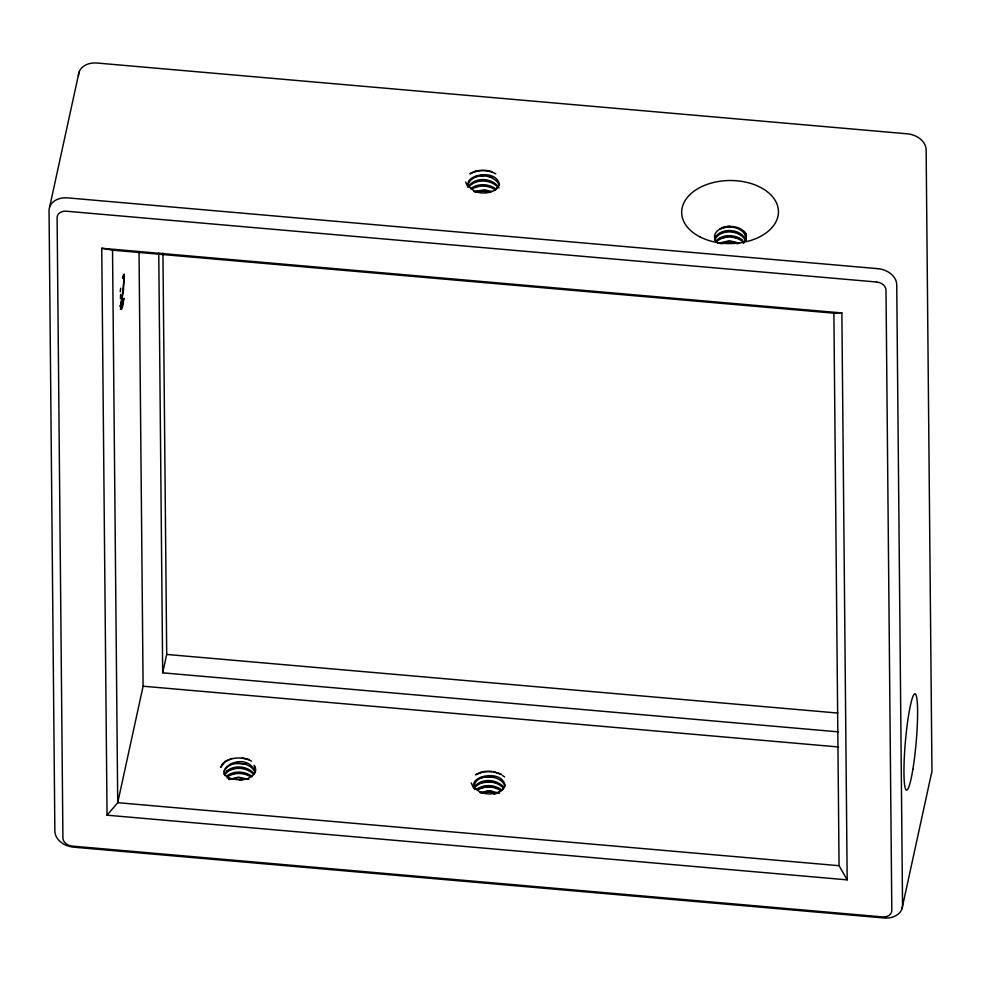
<?xml version="1.0" encoding="UTF-8"?>
<svg xmlns="http://www.w3.org/2000/svg" width="981" height="981" viewBox="0 0 981 981"><rect width="100%" height="100%" fill="white"/><g stroke="black" fill="none" stroke-linecap="round" stroke-linejoin="round"><path stroke-width="1.47" d="M120.418 298.678L120.638 294.423M120.234 291.737L120.7 288.206M122.551 304.453L123.974 298.298L121.791 306.734L120.344 309.113M120.197 305.839C121.803 305.017 126.206 261.204 122.686 278.248L124.317 274.202L123.41 291.038L120.455 307.053M745.67 241.179C748 228.119 728.944 223.926 719.833 229.088A15.806 10.301 -0.5 0 0 717.92 243.214M49.651 206.979L79.056 72.116M139.032 251.528L143.103 686.21L117.72 802.679L107.052 815.186L847.179 879.859L841.87 312.939L101.742 248.267L107.052 815.186M838.485 731.875L162.687 672.831L166.696 654.437L162.944 253.123M901.944 908.884L931.349 774.021A18.97 14.237 12.3 0 0 931.95 770.355L926.138 149.848A18.97 14.237 12.3 0 0 907.217 133.808L97.107 63.029A18.97 14.237 12.3 0 0 78.455 75.782M255.011 772.869L255.354 767.767L254.214 765.339L255.575 770.343M468.072 184.256C473.063 172.264 494.252 173.698 499.268 185.151M714.622 240.222C719.625 228.438 740.03 229.75 745.597 240.566M224.134 771.311C229.529 759.772 249.885 761.17 255.183 772.255M496.423 189.21L499.354 184.403L498.287 186.917L494.706 190.51M502.051 790.122L504.982 785.315L503.915 787.829L499.488 792.084M222.994 763.243L220.627 767.375L224.968 761.44L232.019 758.374M224.342 774.352C230.204 763.991 247.715 765.057 254.373 774.156M714.904 237.745C721.293 226.979 741.611 228.573 745.977 240.443M468.575 186.365C475.221 176.445 493.284 177.72 499.022 188.033M474.203 787.277C480.42 777.958 495.957 778.804 503.192 786.541M743.439 243.337L745.989 238.542L746.026 235.98L744.947 232.362L745.952 233.65L743.672 231.173M224.808 774.696C231.381 765.903 246.378 766.75 253.564 774.377M715.811 241.167C722.494 233.674 735.333 234.238 742.813 240.284M469.396 186.378C476.361 178.922 489.568 179.609 496.877 186.243M475.025 787.289C482.002 779.834 495.209 780.52 502.517 787.154M222.196 764.444C229.554 756.67 242.381 756.4 251.479 761.097M716.608 241.584C724.076 234.986 736.878 235.759 743.856 242.724M470.672 188.659C477.931 183.006 489.151 183.582 496.239 189.247M476.3 789.57C483.572 783.917 494.78 784.493 501.88 790.159M226.893 775.848C234.14 770.453 245.054 771.017 252.092 776.498M228.021 776.4C234.9 772.243 244.122 772.648 250.854 776.915M472.18 188.904C479.243 184.784 488.71 185.286 495.417 189.946M477.808 789.815C484.884 785.695 494.35 786.198 501.046 790.858M475.393 171.283L469.899 173.87C476.472 169.799 484.639 169.272 491.922 171.675M481.021 772.194L475.527 774.782L484.197 771.409L491.714 771.385M120.283 305.631L120.688 307.642A15.806 1.766 -85 0 0 123.496 301.829M228.745 779.601L238.457 777.124L248.855 779.368M719.49 243.055L729.3 240.713L739.625 243.104M226.807 770.858L233.11 768.712M719.833 229.088L726.198 227.187M474.105 191.516L484.516 189.799L491.628 191.43M479.746 792.427L490.144 790.711L499.28 793.408M477.686 788.822L485.926 786.75L490.463 786.701M720.876 243.766L731.115 242.172L738.08 243.779M494.019 794.267L496.361 793.592M230.584 764.309L233.22 763.574M719.895 238.334L726.713 236.899M473.884 172.031C481.058 169.774 489.09 170.302 495.785 173.796M479.513 772.942C486.699 770.686 494.731 771.213 501.414 774.708M476.141 192.129L483.241 191.136L490.5 192.386M481.781 793.04L488.869 792.047L496.128 793.298M474.865 176.764L477.698 176.175M480.506 777.675L489.274 776.584L493.786 777.062M721.44 227.715L724.186 227.151M481.046 782.568L492.879 782.016M231.565 774.046L234.349 773.531M233.196 779.208L243.877 779.037M475.957 186.562L480.298 185.838M722.629 232.448L725.437 231.994M477.968 191.258L488.415 191.356M232.767 778.804L235.612 778.399M234.667 762.985L237.537 762.642M234.643 763.402L246.219 763.991M235.918 768.295L241.78 767.878M725.094 242.062L728 241.841M727.019 226.795L729.938 226.636M727.044 226.366L729.962 226.219M480.653 175.391L483.658 175.256M480.629 175.807L483.633 175.673M101.742 248.267L112.533 250.155L833.887 313.184L841.87 312.939M485.963 786.333L490.5 786.284M486.527 791.741L491.064 791.777M486.551 791.324L491.089 791.36M238.812 768.074L241.755 768.295M730.919 241.853L733.849 242.074M166.696 654.437L837.921 713.077M143.103 686.21L838.534 746.97M847.179 879.859L839.062 865.708L117.72 802.679L112.533 250.155M485.742 180.909L488.746 181.289M242.086 757.847L249.088 759.49M732.697 231.933L735.603 232.338M484.835 185.789L489.323 186.439M732.549 236.875L739.502 238.604M493.222 771.507L501.438 774.303M488.158 176.151L492.45 177.303M244.502 773.653L248.647 774.794M494.375 782.2L497.208 783.022M494.951 787.351L499.157 788.663M227.065 777.749L230.817 779.294M502.493 775.456L504.651 776.964M468.096 187.518L465.632 182M473.725 788.43L471.26 782.912M504.896 786.063C500.702 772.905 470.512 773.641 474.73 789.558M499.476 184.649C495.65 164.612 449.678 178.983 476.459 192.068L474.436 191.479L478.593 192.472A15.806 10.301 -0.5 0 0 498.213 186.844M505.105 785.56C501.279 765.523 455.307 779.895 482.1 792.979L480.077 792.39L484.234 793.384A15.806 10.301 -0.5 0 0 503.842 787.743M224.085 773.506L224.857 775.628M255.501 772.145C244.477 745.352 199.707 778.043 241.694 780.005L239.499 780.251L243.815 779.564A15.806 10.301 -0.5 0 0 255.354 767.767M833.887 313.184L839.062 865.708M158.763 253.135L162.687 672.831M723.046 227.629A15.806 10.301 -0.5 0 1 742.237 229.922A15.806 10.301 -0.5 0 1 743.193 242.638M877.811 268.671L67.701 197.892A18.97 14.237 12.3 0 0 49.05 210.645L54.862 831.152A18.97 14.237 12.3 0 0 73.783 847.192L883.893 917.971A18.97 14.237 12.3 0 0 902.545 905.218L896.732 284.711A18.97 14.237 12.3 0 0 877.811 268.671M876.536 282.001L66.426 211.222A9.491 7.112 12.3 0 0 57.106 217.598L62.919 838.105A9.491 7.112 12.3 0 0 72.386 846.125L882.495 916.904A9.491 7.112 12.3 0 0 891.815 910.527L886.002 290.02A9.491 7.112 12.3 0 0 876.536 282.001M912.87 769.337A48.388 5.396 -85 0 0 915.347 693.935A48.388 5.396 -85 0 0 904.102 762.691A48.388 5.396 -85 0 0 912.87 769.337M700.213 237.022A48.388 31.539 -0.5 0 0 777.97 216.225A48.388 31.539 -0.5 0 0 712.022 182.871A48.388 31.539 -0.5 0 0 700.213 237.022"/></g></svg>
